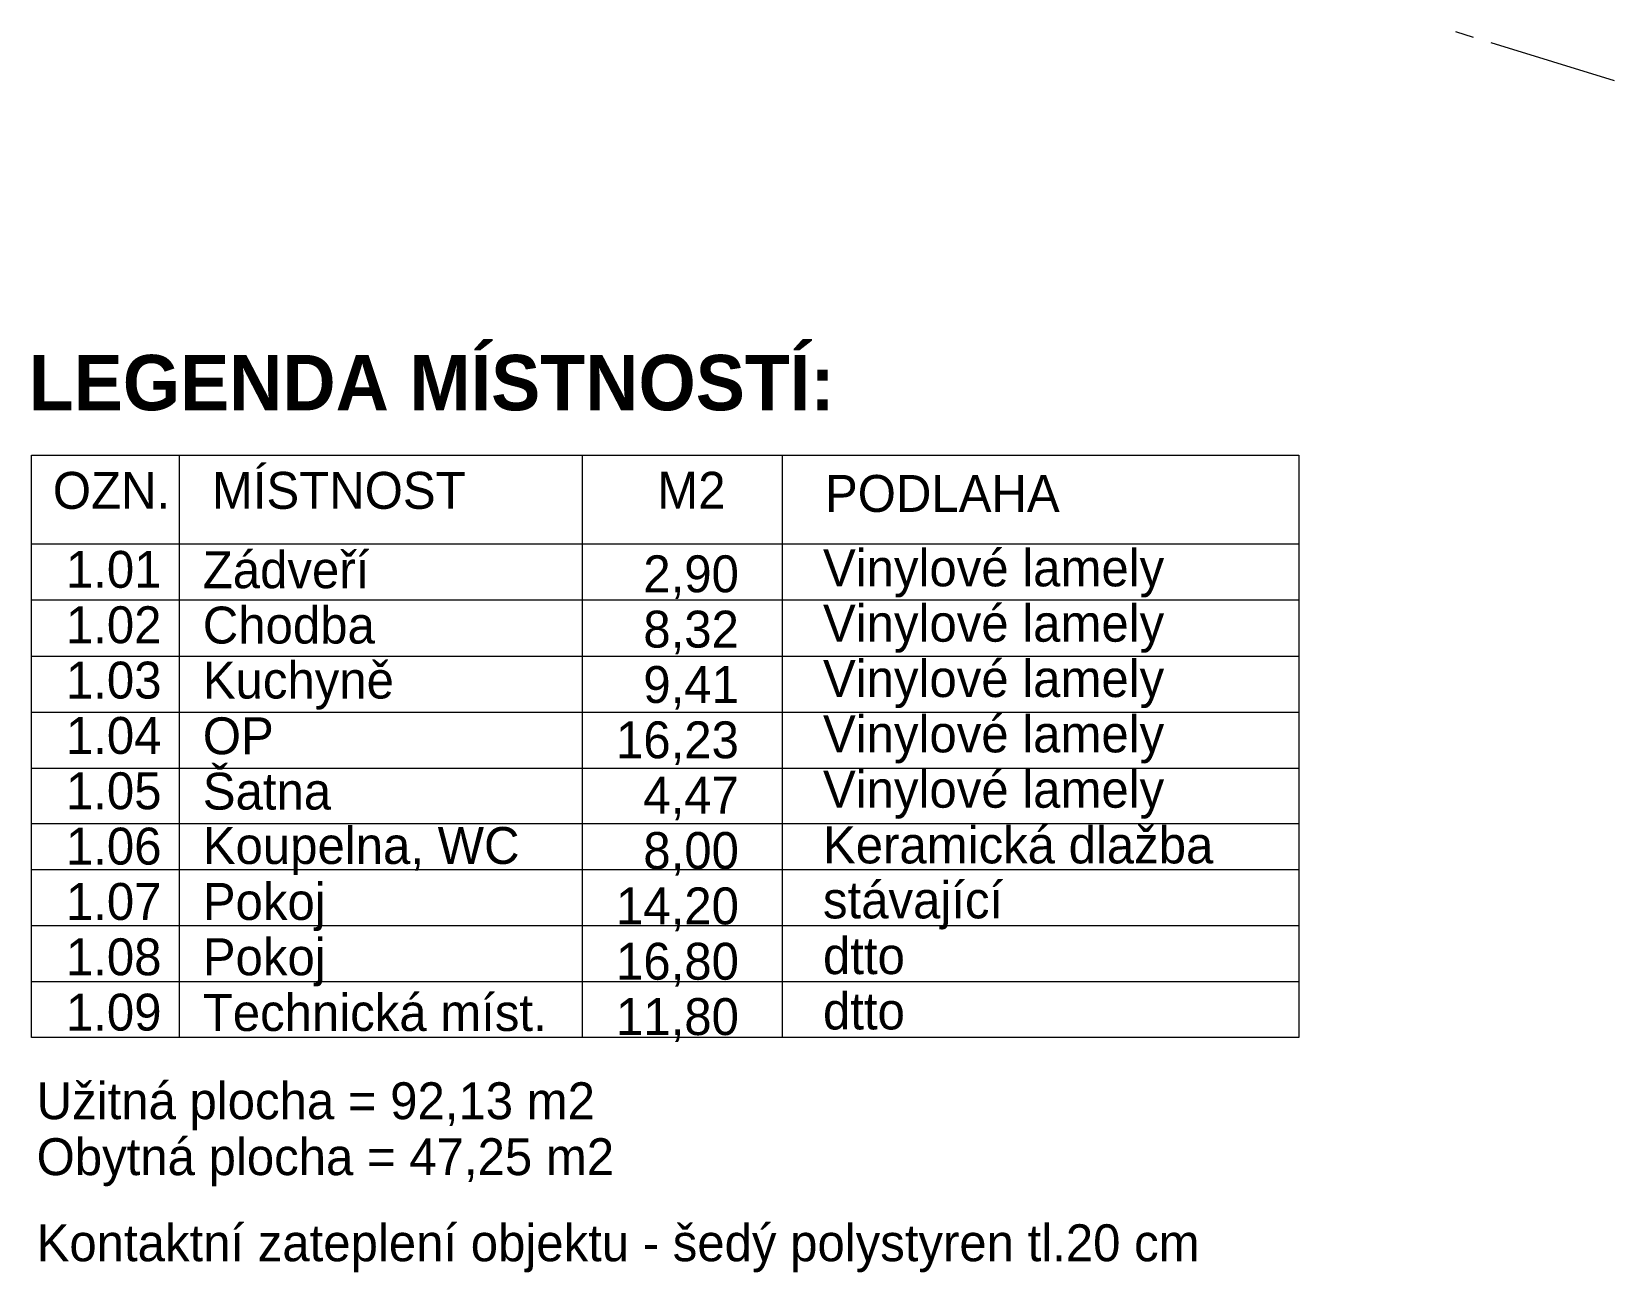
# Model space of a CAD drawing. Header units: millimetres. Extents: x 214.1 to 310.4, y 372.3 to 401.
# Drawn here: x 215.274 to 218.65, y 372.574 to 375.221 of the extents above; entities that cross this region are included whole.
import ezdxf

# ---------------------------------------------------------------- set-up
doc = ezdxf.new("R2010")
doc.units = ezdxf.units.MM
doc.layers.add('PDF4_Legenda_mistnosti', color=7, linetype='Continuous')
doc.layers.add('PDF4_STŘECHA', color=7, linetype='Continuous')
doc.styles.add('PDF Arial', font='')
doc.styles.add('PDF Arial Bold', font='')
doc.styles.get('PDF Arial').set_extended_font_data('Arial')
doc.styles.get('PDF Arial Bold').set_extended_font_data('Arial', bold=True)

msp = doc.modelspace()

# ---------------------------------------------------------------- linework, layer by layer
at = {"layer": 'PDF4_Legenda_mistnosti', "lineweight": 13}
msp.add_lwpolyline([(217.9769, 373.0746), (215.2736, 373.0746), (215.2736, 374.3173), (217.9769, 374.3173)], close=True, dxfattribs=at)
for points in [[(215.5886, 374.3173), (215.5886, 373.0746)], [(216.448, 374.3173), (216.448, 373.0746)], [(216.8745, 374.3173), (216.8745, 373.0746)], [(215.2736, 374.1283), (217.9769, 374.1283)], [(215.2736, 374.0087), (217.9769, 374.0087)], [(215.2736, 373.889), (217.9769, 373.889)], [(215.2736, 373.7693), (217.9769, 373.7693)], [(215.2736, 373.6496), (217.9769, 373.6496)], [(215.2736, 373.5315), (217.9769, 373.5315)], [(215.2736, 373.4336), (217.9769, 373.4336)], [(215.2736, 373.314), (217.9769, 373.314)], [(215.2736, 373.1943), (217.9769, 373.1943)]]:
    msp.add_lwpolyline(points, dxfattribs=at)
at = {"layer": 'PDF4_STŘECHA', "lineweight": 13}
for points in [[(218.3111, 375.2214), (218.3488, 375.2098)], [(218.3864, 375.1983), (218.6498, 375.1174)]]:
    msp.add_lwpolyline(points, dxfattribs=at)

# ---------------------------------------------------------------- texts
at = {"layer": 'PDF4_Legenda_mistnosti', "attachment_point": 7}
for s, insert, char_height, style in [('\\W0.952381;LEGENDA MÍSTNOSTÍ:', (215.2672, 374.4117), 0.11813, 'PDF Arial Bold'), ('\\W0.952382;MÍSTNOST', (215.6581, 374.202), 0.078754, 'PDF Arial'), ('\\W0.952382;OZN.', (215.3188, 374.202), 0.078754, 'PDF Arial'), ('\\W0.952382;M2', (216.6082, 374.2033), 0.078754, 'PDF Arial'), ('\\W0.952382;PODLAHA', (216.9659, 374.1954), 0.078754, 'PDF Arial'), ('\\W0.952382;1.01', (215.3467, 374.0334), 0.078754, 'PDF Arial'), ('\\W0.952382;Zádveří', (215.6387, 374.0326), 0.078754, 'PDF Arial'), ('\\W0.952382;  2,90', (216.5202, 374.0104), 0.078754, 'PDF Arial'), ('\\W0.952382;Vinylové lamely', (216.9617, 374.0139), 0.078754, 'PDF Arial'), ('\\W0.952382;1.02', (215.3467, 373.9152), 0.078754, 'PDF Arial'), ('\\W0.952382;Chodba', (215.6387, 373.9145), 0.078754, 'PDF Arial'), ('\\W0.952382;Vinylové lamely', (216.9617, 373.8958), 0.078754, 'PDF Arial'), ('\\W0.952382;  8,32', (216.5202, 373.8923), 0.078754, 'PDF Arial'), ('\\W0.952382;1.03', (215.3467, 373.7971), 0.078754, 'PDF Arial'), ('\\W0.952382;Kuchyně', (215.6387, 373.7745), 0.078754, 'PDF Arial'), ('\\W0.952382;  9,41', (216.5202, 373.7742), 0.078754, 'PDF Arial'), ('\\W0.952382;Vinylové lamely', (216.9617, 373.7777), 0.078754, 'PDF Arial'), ('\\W0.952382;1.04', (215.3467, 373.679), 0.078754, 'PDF Arial'), ('\\W0.952382;OP', (215.6387, 373.6782), 0.078754, 'PDF Arial'), ('\\W0.952382;Vinylové lamely', (216.9617, 373.6596), 0.078754, 'PDF Arial'), ('\\W0.952382;16,23', (216.5202, 373.6561), 0.078754, 'PDF Arial'), ('\\W0.952382;Šatna', (215.6387, 373.5601), 0.078754, 'PDF Arial'), ('\\W0.952382;1.05', (215.3467, 373.5609), 0.078754, 'PDF Arial'), ('\\W0.952382;  4,47', (216.5202, 373.538), 0.078754, 'PDF Arial'), ('\\W0.952382;Vinylové lamely', (216.9617, 373.5415), 0.078754, 'PDF Arial'), ('\\W0.952382;1.06', (215.3467, 373.4428), 0.078754, 'PDF Arial'), ('\\W0.952382;Koupelna, WC', (215.6387, 373.4215), 0.078754, 'PDF Arial'), ('\\W0.952382;Keramická dlažba', (216.9617, 373.4453), 0.078754, 'PDF Arial'), ('\\W0.952382;  8,00', (216.5202, 373.4199), 0.078754, 'PDF Arial'), ('\\W0.952382;1.07', (215.3467, 373.3247), 0.078754, 'PDF Arial'), ('\\W0.952382;Pokoj', (215.6387, 373.3021), 0.078754, 'PDF Arial'), ('\\W0.952382;14,20', (216.5202, 373.3017), 0.078754, 'PDF Arial'), ('\\W0.952382;stávající', (216.9617, 373.3053), 0.078754, 'PDF Arial'), ('\\W0.952382;1.08', (215.3467, 373.2066), 0.078754, 'PDF Arial'), ('\\W0.952382;Pokoj', (215.6387, 373.184), 0.078754, 'PDF Arial'), ('\\W0.952382;dtto', (216.9617, 373.209), 0.078754, 'PDF Arial'), ('\\W0.952382;16,80', (216.5202, 373.1836), 0.078754, 'PDF Arial'), ('\\W0.952382;1.09', (215.3467, 373.0885), 0.078754, 'PDF Arial'), ('\\W0.952382;Technická míst.', (215.6387, 373.0877), 0.078754, 'PDF Arial'), ('\\W0.952382;11,80', (216.5202, 373.0655), 0.078754, 'PDF Arial'), ('\\W0.952382;dtto', (216.9617, 373.0909), 0.078754, 'PDF Arial'), ('\\W0.952382;Užitná plocha = 92,13 m2', (215.2842, 372.8768), 0.078754, 'PDF Arial'), ('\\W0.952382;Obytná plocha = 47,25 m2', (215.2842, 372.7574), 0.078754, 'PDF Arial'), ('\\W0.952382;Kontaktní zateplení objektu - šedý polystyren tl.20 cm', (215.2842, 372.5737), 0.078754, 'PDF Arial')]:
    msp.add_mtext(s, dxfattribs=dict(at, insert=insert, char_height=char_height, style=style))

doc.saveas('drawing.dxf')
